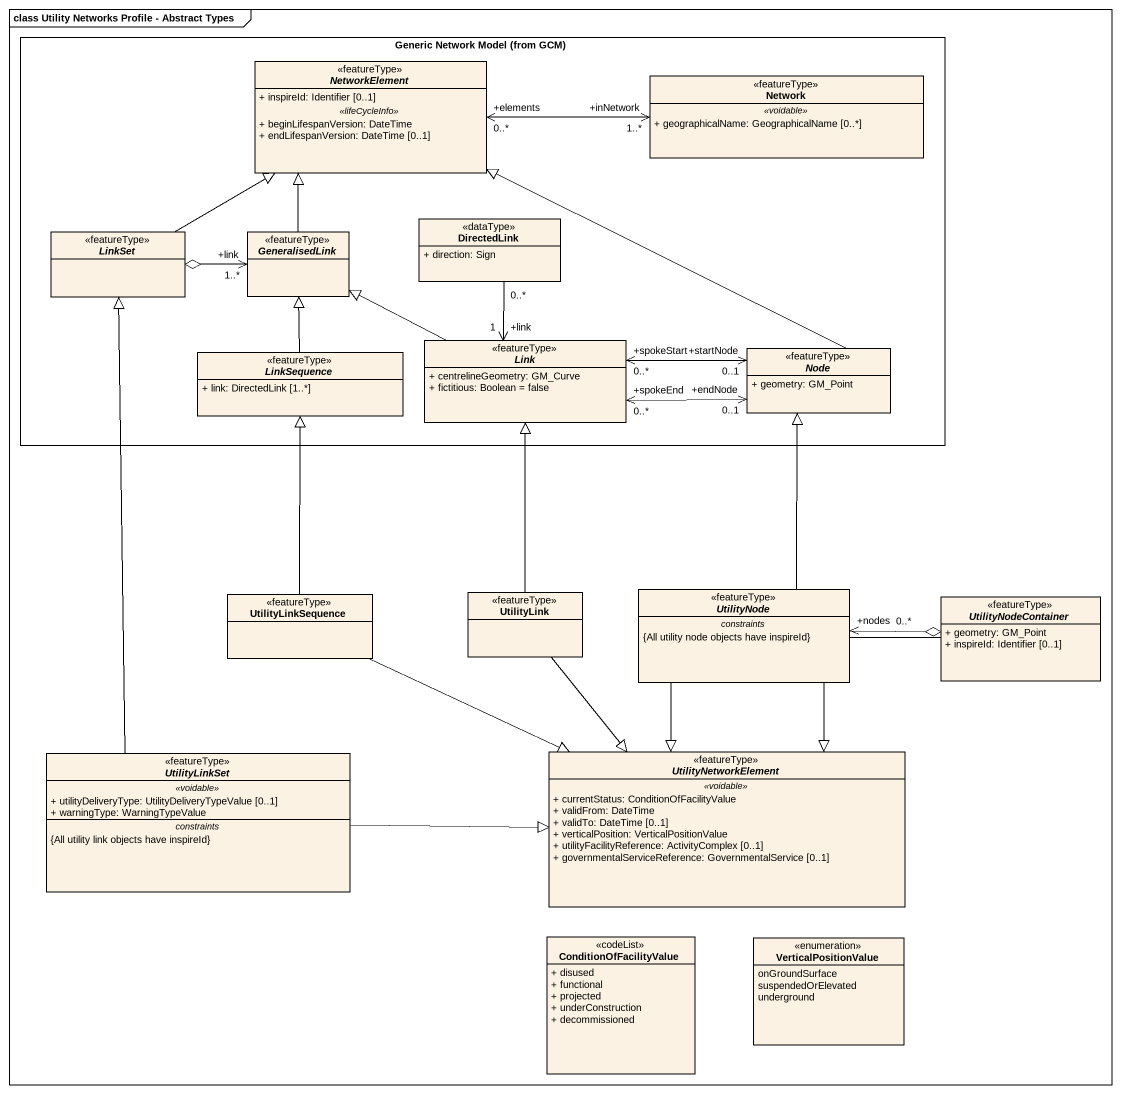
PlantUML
@startuml
mainframe class Utility Networks Profile - Abstract Types
hide circle
hide empty members
skinparam classAttributeIconSize 0
rectangle "Generic Network Model (from GCM)" as Generic_Network_Model_from {
  abstract class NetworkElement <<featureType>> {
    + inspireId: Identifier [0..1]
    .. <<lifeCycleInfo>> ..
    + beginLifespanVersion: DateTime
    + endLifespanVersion: DateTime [0..1]
  }
  class "Network" as Network_ <<featureType>> {
    .. <<voidable>> ..
    + geographicalName: GeographicalName [0..*]
  }
  class DirectedLink <<dataType>> {
    + direction: Sign
  }
  abstract class LinkSet <<featureType>>
  abstract class GeneralisedLink <<featureType>>
  abstract class Link <<featureType>> {
    + centrelineGeometry: GM_Curve
    + fictitious: Boolean = false
  }
  abstract class LinkSequence <<featureType>> {
    + link: DirectedLink [1..*]
  }
  abstract class "Node" as Node_ <<featureType>> {
    + geometry: GM_Point
  }
}
class UtilityLinkSequence <<featureType>>
class UtilityLink <<featureType>>
abstract class UtilityNode <<featureType>> {
  -- constraints --
  {All utility node objects have inspireId}
}
abstract class UtilityNodeContainer <<featureType>> {
  + geometry: GM_Point
  + inspireId: Identifier [0..1]
}
abstract class UtilityLinkSet <<featureType>> {
  .. <<voidable>> ..
  + utilityDeliveryType: UtilityDeliveryTypeValue [0..1]
  + warningType: WarningTypeValue
  -- constraints --
  {All utility link objects have inspireId}
}
abstract class UtilityNetworkElement <<featureType>> {
  .. <<voidable>> ..
  + currentStatus: ConditionOfFacilityValue
  + validFrom: DateTime
  + validTo: DateTime [0..1]
  + verticalPosition: VerticalPositionValue
  + utilityFacilityReference: ActivityComplex [0..1]
  + governmentalServiceReference: GovernmentalService [0..1]
}
class ConditionOfFacilityValue <<codeList>> {
  + disused
  + functional
  + projected
  + underConstruction
  + decommissioned
}
enum VerticalPositionValue {
  onGroundSurface
  suspendedOrElevated
  underground
}
Network_ "+inNetwork\n1..*" <-left-> "+elements\n0..*" NetworkElement
DirectedLink "0..*" --> "+link\n1" Link
LinkSet -right-|> NetworkElement
GeneralisedLink -up-|> NetworkElement
GeneralisedLink "+link\n1..*" <-left-o LinkSet
Link -left-|> GeneralisedLink
Link "+spokeEnd\n0..*" <-right-> "+endNode\n0..1" Node_
Link "+spokeStart\n0..*" <-right-> "+startNode\n0..1" Node_
LinkSequence -up-|> GeneralisedLink
Node_ -left-|> NetworkElement
UtilityLinkSequence -up-|> LinkSequence
UtilityLinkSequence -right-|> UtilityNetworkElement
UtilityLink -up-|> Link
UtilityLink --|> UtilityNetworkElement
UtilityNode -up-|> Node_
UtilityNode "+nodes\n0..*" <-right-o UtilityNodeContainer
UtilityNode --|> UtilityNetworkElement
UtilityNodeContainer --|> UtilityNetworkElement
UtilityLinkSet -up-|> LinkSet
UtilityLinkSet -right-|> UtilityNetworkElement
@enduml
